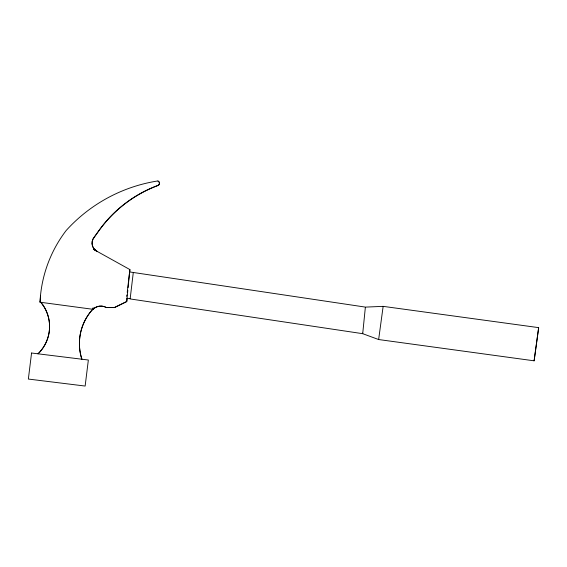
<?xml version="1.0" encoding="UTF-8"?>
<svg xmlns="http://www.w3.org/2000/svg" width="567" height="567" viewBox="0 0 567 567"><rect width="100%" height="100%" fill="white"/><g stroke="black" fill="none" stroke-linecap="round" stroke-linejoin="round"><path stroke-width="0.85" d="M92.945 309.221L90.805 311.531A50.86 50.86 0 0 0 81.882 359.216A50.987 50.86 13.2 0 1 93.86 308.101L92.882 307.973L92.945 309.221A11.319 11.319 0 0 1 106.369 307.491L114.428 307.491L126.717 301.488L127.823 290.269M362.717 333.084L362.703 333.68L378.636 339.541L534.114 360.818L538.65 328.002L538.629 327.634L383.15 306.357L365.424 307.108L129.567 271.926M130.105 298.341L130.084 298.929L362.703 333.68L365.346 307.413M40.087 302.296L40.555 295.861M129.545 272.521L127.228 292.31M128.078 287.682L129.857 269.509M127.143 298.122L126.802 301.58L114.513 307.583L106.454 307.583A11.319 11.319 0 0 0 93.031 309.313L40.002 302.204A128.078 128.078 0 0 1 66.133 230.549A156.116 156.116 0 0 1 157.86 180.944A2.403 2.403 0 0 1 157.846 185.444A127.051 127.051 0 0 0 98.913 230.549L94.228 237.098A9.214 9.214 0 0 0 96.744 251.16L129.942 269.601L129.687 272.195M126.675 296.3L126.866 294.968M383.15 306.357L378.636 339.541M538.629 327.634L534.114 360.818M133.238 272.961L130.176 298.625L127.051 298.554M93.838 249.211L96.744 251.16M94.313 249.197L96.829 251.252A9.214 9.214 0 0 1 94.313 237.19L98.998 230.641A127.051 127.051 0 0 1 157.931 185.529A2.403 2.403 0 0 0 157.931 181.036M31.561 353.014L28.35 379.054L85.142 386.056L88.353 360.017L31.561 353.014M96.829 251.252L93.916 249.289L96.829 251.252M43.099 305.294L40.172 301.474A38.18 38.081 2.3 0 1 38.032 353.815A38.081 38.081 0 0 0 43.099 305.294"/></g></svg>
